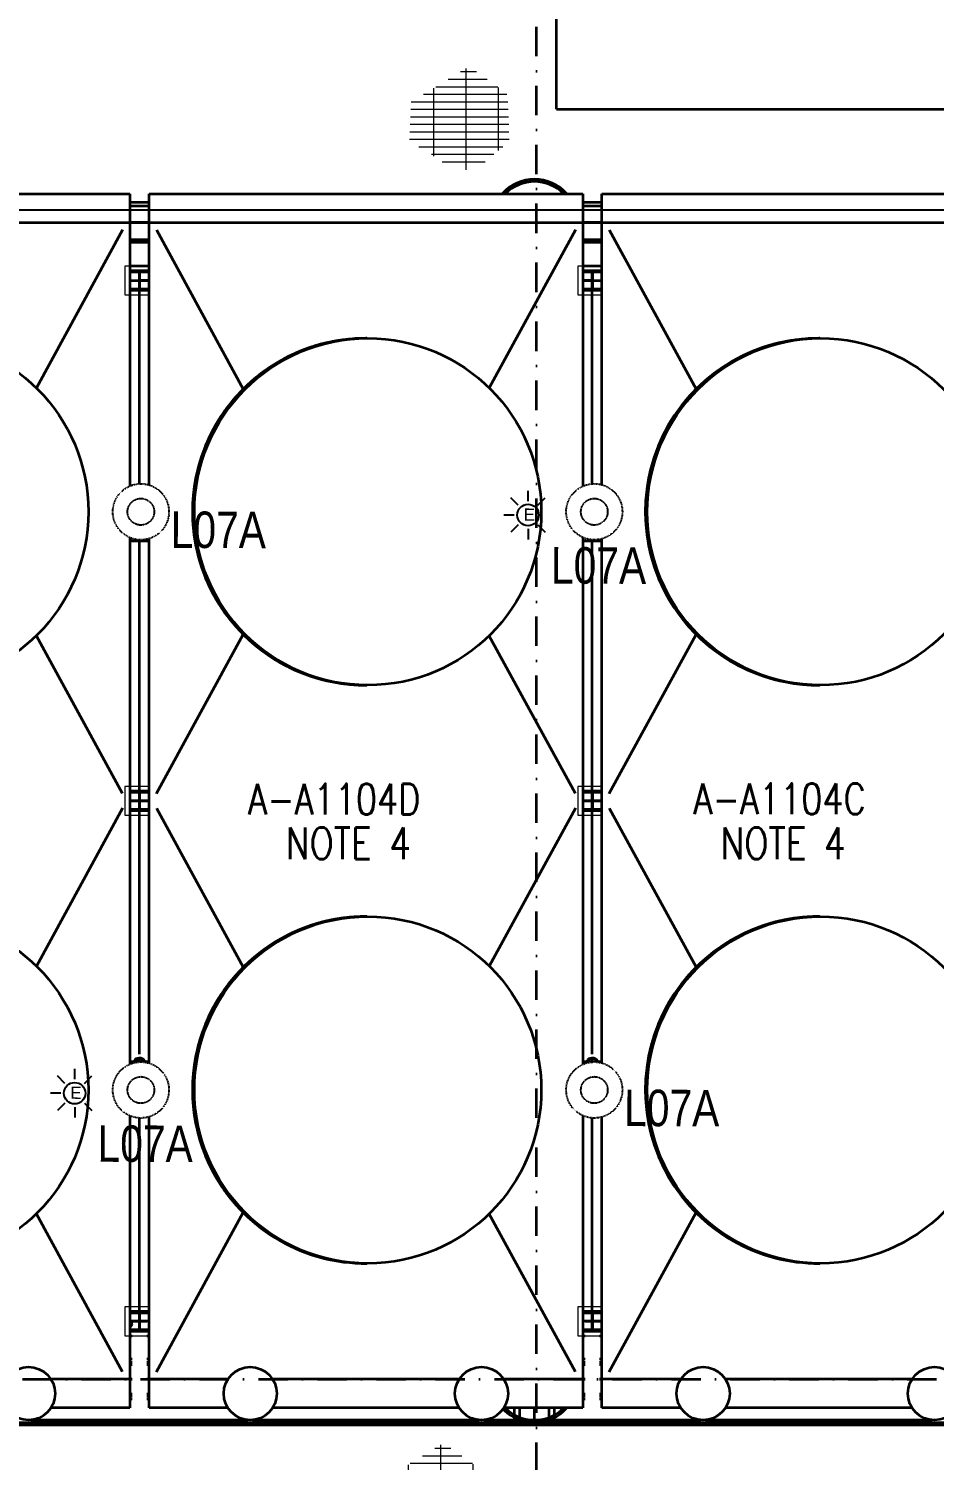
# Model space of a CAD drawing. Header units: inches. Extents: x 3135 to 9031, y -914 to 4011.
# Drawn here: x 4934 to 5310, y 2868 to 3462 of the extents above; entities that cross this region are included whole.
import ezdxf
from ezdxf.enums import TextEntityAlignment as Align

# ---------------------------------------------------------------- set-up
doc = ezdxf.new("R2010")
doc.units = ezdxf.units.IN
doc.header["$MEASUREMENT"] = 0
for name, pattern in [('BORDER2', [22.225044, 6.350013, -3.175006, 6.350013, -3.175006, 0, -3.175006]), ('DASHDOT2', [12.700025, 6.350013, -3.175006, 0, -3.175006]), ('DGN Style 2', [25.56082, 15.336492, -10.224328]), ('HIDDEN2', [0.1875, 0.125, -0.0625])]:
    doc.linetypes.add(name, pattern=pattern)
for name, color, linetype in [('Default', 7, 'Continuous'), ('E-LIGHTING', 41, 'Continuous'), ('TF_P_Equipment', 7, 'Continuous'), ('TF_P_Steel', 7, 'Continuous'), ('TF_S_GRATING', 7, 'Continuous')]:
    doc.layers.add(name, color=color, linetype=linetype)
doc.styles.add('Arial', font='arial.ttf')
doc.styles.add('ROMANS', font='romans.shx')

# ---------------------------------------------------------------- blocks, each defined once
blk = doc.blocks.new('TF_P_ELP_GRATING', base_point=(2.1455, 13.2304))
at = {"layer": 'TF_S_GRATING', "color": 8, "linetype": 'Continuous', "lineweight": 18}
for p, q in [((2.3132, 13.4742), (2.0338, 13.4742)), ((2.19, 13.5229), (2.19, 12.8661)), ((2.4264, 13.3767), (1.8824, 13.3767)), ((2.3698, 13.4254), (1.9637, 13.4254)), ((1.98, 13.4353), (1.98, 12.994)), ((2.4, 13.3994), (2.4, 12.9898)), ((2.4686, 13.3279), (1.8216, 13.3279)), ((2.4669, 13.2792), (1.8237, 13.2792)), ((2.4652, 13.2304), (1.8258, 13.2304)), ((2.4635, 13.1817), (1.8278, 13.1817)), ((2.4618, 13.1329), (1.8299, 13.1329)), ((2.46, 13.0842), (1.832, 13.0842)), ((2.4533, 13.0354), (1.912, 13.0354)), ((2.3956, 12.9867), (1.9921, 12.9867)), ((2.3259, 12.9379), (2.0721, 12.9379)), ((2.2561, 12.8892), (2.1521, 12.8892))]:
    blk.add_line(p, q, dxfattribs=at)
blk = doc.blocks.new('A$Cdd380a1b')
at = {"layer": 'TF_P_Equipment', "color": 8, "linetype": 'Continuous', "lineweight": 35}
for p, q in [((-64.8673, -8.7912), (-63.4611, -8.7912)), ((-63.4611, -8.7912), (-63.4611, -8.8849)), ((-63.3986, -8.7912), (-61.9923, -8.7912)), ((-63.3986, -8.8849), (-63.3986, -8.7912)), ((-61.9923, -8.7912), (-61.9923, -8.8849)), ((-61.9298, -8.8849), (-61.9298, -8.7912)), ((-61.9298, -8.7912), (-60.5236, -8.7912)), ((-64.8673, -8.8849), (-63.4611, -8.8849)), ((-63.4846, -8.9086), (-63.7642, -9.4206)), ((-63.4611, -8.8849), (-63.4611, -12.6349)), ((-63.3986, -8.8849), (-61.9923, -8.8849)), ((-63.3986, -12.6349), (-63.3986, -8.8849)), ((-63.375, -8.9086), (-63.0932, -9.4247)), ((-62.0158, -8.9086), (-62.2955, -9.4206)), ((-61.9923, -8.8849), (-61.9923, -12.6349)), ((-61.9298, -12.6349), (-61.9298, -8.8849)), ((-61.9298, -8.8849), (-60.5236, -8.8849)), ((-61.9063, -8.9086), (-61.6244, -9.4247)), ((-63.3986, -9.0256), (-63.4611, -9.0256)), ((-63.3986, -9.0256), (-63.4611, -9.0256)), ((-61.9298, -9.0256), (-61.9923, -9.0256)), ((-61.9298, -9.0256), (-61.9923, -9.0256)), ((-63.4846, -10.7363), (-63.7642, -10.2243)), ((-63.375, -10.7363), (-63.0932, -10.2202)), ((-62.0158, -10.7363), (-62.2955, -10.2243)), ((-61.9063, -10.7363), (-61.6244, -10.2202)), ((-63.4846, -10.7836), (-63.7642, -11.2956)), ((-63.375, -10.7836), (-63.0932, -11.2997)), ((-62.0158, -10.7836), (-62.2955, -11.2956)), ((-61.9063, -10.7836), (-61.6244, -11.2997)), ((-63.4846, -12.6113), (-63.7642, -12.0993)), ((-63.375, -12.6113), (-63.0932, -12.0952)), ((-62.0158, -12.6113), (-62.2955, -12.0993)), ((-61.9063, -12.6113), (-61.6244, -12.0952)), ((-63.4611, -12.4943), (-63.4536, -12.4943)), ((-63.4611, -12.4943), (-63.4536, -12.4943)), ((-63.4061, -12.4943), (-63.3986, -12.4943)), ((-63.4061, -12.4943), (-63.3986, -12.4943)), ((-61.9923, -12.4943), (-61.9848, -12.4943)), ((-61.9923, -12.4943), (-61.9848, -12.4943)), ((-61.9373, -12.4943), (-61.9298, -12.4943)), ((-61.9373, -12.4943), (-61.9298, -12.4943)), ((-63.4611, -12.6349), (-63.717, -12.6349)), ((-63.4611, -12.6349), (-63.4611, -12.7287)), ((-63.1427, -12.6349), (-63.3986, -12.6349)), ((-63.3986, -12.7287), (-63.3986, -12.6349)), ((-62.3927, -12.6349), (-62.9982, -12.6349)), ((-61.9923, -12.6349), (-62.2482, -12.6349)), ((-61.9923, -12.6349), (-61.9923, -12.7287)), ((-61.674, -12.6349), (-61.9298, -12.6349)), ((-61.9298, -12.7287), (-61.9298, -12.6349)), ((-60.924, -12.6349), (-61.5295, -12.6349)), ((-63.4611, -12.7287), (-63.717, -12.7287)), ((-63.1427, -12.7287), (-63.3986, -12.7287)), ((-62.3927, -12.7287), (-62.9982, -12.7287)), ((-61.9923, -12.7287), (-62.2482, -12.7287)), ((-61.674, -12.7287), (-61.9298, -12.7287)), ((-60.924, -12.7287), (-61.5295, -12.7287))]:
    blk.add_line(p, q, dxfattribs=at)
at = {"layer": 'TF_P_Equipment', "color": 8, "linetype": 'HIDDEN2', "lineweight": 18}
for p, q in [((-63.4767, -9.0256), (-63.4767, -9.1193)), ((-63.4767, -9.0256), (-63.4767, -9.1193)), ((-63.4611, -9.0256), (-63.4767, -9.0256)), ((-63.4611, -9.0256), (-63.4767, -9.0256)), ((-62.008, -9.0256), (-62.008, -9.1193)), ((-62.008, -9.0256), (-62.008, -9.1193)), ((-61.9923, -9.0256), (-62.008, -9.0256)), ((-61.9923, -9.0256), (-62.008, -9.0256)), ((-63.4767, -9.1193), (-63.3986, -9.1193)), ((-63.4767, -9.1193), (-63.3986, -9.1193)), ((-62.008, -9.1193), (-61.9298, -9.1193)), ((-62.008, -9.1193), (-61.9298, -9.1193)), ((-63.4767, -10.7131), (-63.4767, -10.8068)), ((-63.4767, -10.7131), (-63.4767, -10.8068)), ((-63.3986, -10.7131), (-63.4767, -10.7131)), ((-63.3986, -10.7131), (-63.4767, -10.7131)), ((-62.008, -10.7131), (-62.008, -10.8068)), ((-62.008, -10.7131), (-62.008, -10.8068)), ((-61.9298, -10.7131), (-62.008, -10.7131)), ((-61.9298, -10.7131), (-62.008, -10.7131)), ((-63.4767, -10.8068), (-63.3986, -10.8068)), ((-63.4767, -10.8068), (-63.3986, -10.8068)), ((-62.008, -10.8068), (-61.9298, -10.8068)), ((-62.008, -10.8068), (-61.9298, -10.8068)), ((-63.4767, -12.4006), (-63.4767, -12.4943)), ((-63.4767, -12.4006), (-63.4767, -12.4943)), ((-63.3986, -12.4006), (-63.4767, -12.4006)), ((-63.3986, -12.4006), (-63.4767, -12.4006)), ((-62.008, -12.4006), (-62.008, -12.4943)), ((-62.008, -12.4006), (-62.008, -12.4943)), ((-61.9298, -12.4006), (-62.008, -12.4006)), ((-61.9298, -12.4006), (-62.008, -12.4006)), ((-63.4767, -12.4943), (-63.4611, -12.4943)), ((-63.4767, -12.4943), (-63.4611, -12.4943)), ((-63.4536, -12.4943), (-63.4061, -12.4943)), ((-63.4536, -12.4943), (-63.4061, -12.4943)), ((-62.008, -12.4943), (-61.9923, -12.4943)), ((-62.008, -12.4943), (-61.9923, -12.4943)), ((-61.9848, -12.4943), (-61.9373, -12.4943)), ((-61.9848, -12.4943), (-61.9373, -12.4943))]:
    blk.add_line(p, q, dxfattribs=at)
at = {"layer": 'TF_P_Equipment', "color": 8, "linetype": 'Continuous', "lineweight": 35}
for centre, radius in [((-64.1578, -9.8224), 0.5625), ((-64.1578, -9.8224), 0.5625), ((-62.6891, -9.8224), 0.5625), ((-62.6891, -9.8224), 0.5625), ((-61.2203, -9.8224), 0.5625), ((-61.2203, -9.8224), 0.5625), ((-64.1578, -11.6974), 0.5625), ((-64.1578, -11.6974), 0.5625), ((-62.6891, -11.6974), 0.5625), ((-62.6891, -11.6974), 0.5625), ((-61.2203, -11.6974), 0.5625), ((-61.2203, -11.6974), 0.5625), ((-63.7892, -12.6818), 0.0861), ((-63.0705, -12.6818), 0.0861), ((-62.3205, -12.6818), 0.0861), ((-61.6017, -12.6818), 0.0861), ((-60.8517, -12.6818), 0.0861)]:
    blk.add_circle(centre, radius, dxfattribs=at)
for centre, start, end in [((-62.6954, -9.8224), 89.6749, 270.3251), ((-62.6954, -9.8224), 90, 270.3251), ((-62.6954, -9.8224), 89.6749, 135), ((-62.6954, -9.8224), 89.6749, 90), ((-61.2267, -9.8224), 89.6749, 270.3251), ((-61.2267, -9.8224), 90, 270.3251), ((-61.2267, -9.8224), 89.6749, 135), ((-61.2267, -9.8224), 89.6749, 90), ((-62.6954, -9.8224), 135, 225), ((-61.2267, -9.8224), 135, 225), ((-62.6954, -9.8224), 225, 270.3251), ((-61.2267, -9.8224), 225, 270.3251), ((-62.6954, -11.6974), 89.6749, 270.3251), ((-62.6954, -11.6974), 90, 270.3251), ((-62.6954, -11.6974), 89.6749, 135), ((-62.6954, -11.6974), 89.6749, 90), ((-61.2267, -11.6974), 89.6749, 270.3251), ((-61.2267, -11.6974), 90, 270.3251), ((-61.2267, -11.6974), 89.6749, 135), ((-61.2267, -11.6974), 89.6749, 90), ((-62.6954, -11.6974), 135, 225), ((-61.2267, -11.6974), 135, 225), ((-62.6954, -11.6974), 225, 270.3251), ((-61.2267, -11.6974), 225, 270.3251)]:
    blk.add_arc(centre, 0.5625, start, end, dxfattribs=at)
at = {"layer": 'TF_P_Steel', "color": 8, "linetype": 'Continuous', "lineweight": 35}
for p, q in [((-62.0774, -8.5173), (-62.0774, -5.1349)), ((-62.0774, -8.5173), (-62.0774, -7.299)), ((-62.0774, -8.5173), (-54.6756, -8.5173)), ((-63.3986, -8.8201), (-63.4611, -8.8201)), ((-61.9298, -8.8201), (-61.9923, -8.8201)), ((-63.4611, -8.8303), (-63.3986, -8.8303)), ((-61.9923, -8.8303), (-61.9298, -8.8303)), ((-63.4611, -8.9396), (-63.3986, -8.9396)), ((-63.3986, -8.9498), (-63.4611, -8.9498)), ((-61.9923, -8.9396), (-61.9298, -8.9396)), ((-61.9298, -8.9498), (-61.9923, -8.9498)), ((-63.3986, -9.0407), (-63.4611, -9.0407)), ((-63.4611, -9.0411), (-63.3986, -9.0411)), ((-63.4611, -9.0446), (-63.431, -9.0446)), ((-63.431, -9.0446), (-63.431, -9.1003)), ((-63.3986, -9.0411), (-63.4298, -9.0411)), ((-63.4298, -9.1038), (-63.4298, -9.0411)), ((-63.4286, -9.1003), (-63.4286, -9.0446)), ((-63.4286, -9.0446), (-63.3986, -9.0446)), ((-61.9298, -9.0407), (-61.9923, -9.0407)), ((-61.9611, -9.0411), (-61.9923, -9.0411)), ((-61.9923, -9.0411), (-61.9298, -9.0411)), ((-61.9923, -9.0446), (-61.9623, -9.0446)), ((-61.9623, -9.0446), (-61.9623, -9.1003)), ((-61.9611, -9.0411), (-61.9611, -9.1038)), ((-61.9611, -9.0411), (-61.9298, -9.0411)), ((-61.9611, -9.1038), (-61.9611, -9.0411)), ((-61.9599, -9.1003), (-61.9599, -9.0446)), ((-61.9599, -9.0446), (-61.9298, -9.0446)), ((-63.4611, -9.0724), (-63.3986, -9.0724)), ((-61.9923, -9.0724), (-61.9298, -9.0724)), ((-63.431, -9.1003), (-63.4611, -9.1003)), ((-63.4611, -9.1038), (-63.3986, -9.1038)), ((-63.4611, -9.1042), (-63.3986, -9.1042)), ((-63.3986, -9.1038), (-63.4298, -9.1038)), ((-63.3986, -9.1003), (-63.4286, -9.1003)), ((-61.9623, -9.1003), (-61.9923, -9.1003)), ((-61.9611, -9.1038), (-61.9923, -9.1038)), ((-61.9923, -9.1038), (-61.9298, -9.1038)), ((-61.9923, -9.1042), (-61.9298, -9.1042)), ((-61.9611, -9.1038), (-61.9298, -9.1038)), ((-61.9298, -9.1003), (-61.9599, -9.1003)), ((-63.3986, -9.9162), (-63.4611, -9.9162)), ((-63.4611, -9.9162), (-63.3986, -9.9162)), ((-61.9298, -9.9162), (-61.9923, -9.9162)), ((-61.9923, -9.9162), (-61.9298, -9.9162)), ((-63.3986, -10.7282), (-63.4611, -10.7282)), ((-63.4611, -10.7286), (-63.3986, -10.7286)), ((-63.4611, -10.7321), (-63.431, -10.7321)), ((-63.4611, -10.7599), (-63.3986, -10.7599)), ((-63.3986, -10.7599), (-63.4611, -10.7599)), ((-63.431, -10.7321), (-63.431, -10.7878)), ((-63.4298, -10.7913), (-63.4298, -10.7286)), ((-63.3986, -10.7286), (-63.4298, -10.7286)), ((-63.4286, -10.7878), (-63.4286, -10.7321)), ((-63.4286, -10.7321), (-63.3986, -10.7321)), ((-61.9298, -10.7282), (-61.9923, -10.7282)), ((-61.9611, -10.7286), (-61.9923, -10.7286)), ((-61.9923, -10.7286), (-61.9298, -10.7286)), ((-61.9923, -10.7321), (-61.9623, -10.7321)), ((-61.9923, -10.7599), (-61.9298, -10.7599)), ((-61.9298, -10.7599), (-61.9923, -10.7599)), ((-61.9623, -10.7321), (-61.9623, -10.7878)), ((-61.9611, -10.7286), (-61.9611, -10.7913)), ((-61.9611, -10.7913), (-61.9611, -10.7286)), ((-61.9611, -10.7286), (-61.9298, -10.7286)), ((-61.9599, -10.7321), (-61.9298, -10.7321)), ((-61.9599, -10.7878), (-61.9599, -10.7321)), ((-63.431, -10.7878), (-63.4611, -10.7878)), ((-63.4611, -10.7913), (-63.3986, -10.7913)), ((-63.4611, -10.7917), (-63.3986, -10.7917)), ((-63.3986, -10.7913), (-63.4298, -10.7913)), ((-63.3986, -10.7878), (-63.4286, -10.7878)), ((-61.9623, -10.7878), (-61.9923, -10.7878)), ((-61.9611, -10.7913), (-61.9923, -10.7913)), ((-61.9923, -10.7913), (-61.9298, -10.7913)), ((-61.9923, -10.7917), (-61.9298, -10.7917)), ((-61.9611, -10.7913), (-61.9298, -10.7913)), ((-61.9298, -10.7878), (-61.9599, -10.7878)), ((-63.4611, -11.6064), (-63.3986, -11.6064)), ((-63.3986, -11.6064), (-63.4611, -11.6064)), ((-61.9923, -11.6064), (-61.9298, -11.6064)), ((-61.9298, -11.6064), (-61.9923, -11.6064)), ((-63.3986, -12.4157), (-63.4611, -12.4157)), ((-63.4611, -12.4196), (-63.431, -12.4196)), ((-63.431, -12.4196), (-63.431, -12.4753)), ((-63.4298, -12.4788), (-63.4298, -12.4161)), ((-63.3986, -12.4161), (-63.4298, -12.4161)), ((-63.4286, -12.4196), (-63.3986, -12.4196)), ((-63.4286, -12.4753), (-63.4286, -12.4196)), ((-61.9298, -12.4157), (-61.9923, -12.4157)), ((-61.9611, -12.4161), (-61.9923, -12.4161)), ((-61.9923, -12.4196), (-61.9623, -12.4196)), ((-61.9623, -12.4196), (-61.9623, -12.4753)), ((-61.9611, -12.4788), (-61.9611, -12.4161)), ((-61.9611, -12.4161), (-61.9298, -12.4161)), ((-61.9611, -12.4161), (-61.9611, -12.4788)), ((-61.9599, -12.4753), (-61.9599, -12.4196)), ((-61.9599, -12.4196), (-61.9298, -12.4196)), ((-63.3986, -12.4474), (-63.4611, -12.4474)), ((-63.431, -12.4753), (-63.4611, -12.4753)), ((-63.4611, -12.4792), (-63.3986, -12.4792)), ((-63.4536, -12.4474), (-63.4061, -12.4474)), ((-63.3986, -12.4788), (-63.4298, -12.4788)), ((-63.3986, -12.4753), (-63.4286, -12.4753)), ((-61.9298, -12.4474), (-61.9923, -12.4474)), ((-61.9623, -12.4753), (-61.9923, -12.4753)), ((-61.9611, -12.4788), (-61.9923, -12.4788)), ((-61.9923, -12.4792), (-61.9298, -12.4792)), ((-61.9848, -12.4474), (-61.9373, -12.4474)), ((-61.9611, -12.4788), (-61.9298, -12.4788)), ((-61.9298, -12.4753), (-61.9599, -12.4753)), ((-63.4536, -12.5701), (-63.4611, -12.5701)), ((-63.4611, -12.5803), (-63.4536, -12.5803)), ((-63.3986, -12.5701), (-63.4061, -12.5701)), ((-63.4061, -12.5803), (-63.3986, -12.5803)), ((-61.9848, -12.5701), (-61.9923, -12.5701)), ((-61.9923, -12.5803), (-61.9848, -12.5803)), ((-61.9298, -12.5701), (-61.9373, -12.5701)), ((-61.9373, -12.5803), (-61.9298, -12.5803)), ((-63.4611, -12.5873), (-63.4536, -12.5873)), ((-63.4061, -12.5873), (-63.3986, -12.5873)), ((-61.9923, -12.5873), (-61.9848, -12.5873)), ((-61.9373, -12.5873), (-61.9298, -12.5873)), ((-63.4611, -12.6826), (-63.4536, -12.6826)), ((-63.4611, -12.6896), (-63.4536, -12.6896)), ((-63.4536, -12.6998), (-63.4611, -12.6998)), ((-63.4061, -12.6826), (-63.3986, -12.6826)), ((-63.4061, -12.6896), (-63.3986, -12.6896)), ((-63.3986, -12.6998), (-63.4061, -12.6998)), ((-61.9923, -12.6826), (-61.9848, -12.6826)), ((-61.9923, -12.6896), (-61.9848, -12.6896)), ((-61.9848, -12.6998), (-61.9923, -12.6998)), ((-61.9373, -12.6826), (-61.9298, -12.6826)), ((-61.9373, -12.6896), (-61.9298, -12.6896)), ((-61.9298, -12.6998), (-61.9373, -12.6998)), ((-62.2134, -12.7676), (-62.2134, -12.7287)), ((-62.1962, -12.7676), (-62.1962, -12.7287)), ((-62.1009, -12.7676), (-62.1009, -12.7287)), ((-62.0837, -12.7676), (-62.0837, -12.7287)), ((-66.3673, -12.7835), (-54.6486, -12.7835)), ((-63.7818, -12.7676), (-63.0779, -12.7676)), ((-63.0631, -12.7676), (-62.3279, -12.7676)), ((-62.3131, -12.7676), (-61.6091, -12.7676)), ((-61.5943, -12.7676), (-60.8591, -12.7676))]:
    blk.add_line(p, q, dxfattribs=at)
at = {"layer": 'TF_P_Steel', "color": 8, "linetype": 'DASHDOT2', "lineweight": 35}
for p, q in [((-63.4611, -8.8849), (-63.3986, -8.8849)), ((-63.3986, -8.8849), (-63.4611, -8.8849)), ((-61.9923, -8.8849), (-61.9298, -8.8849)), ((-61.9298, -8.8849), (-61.9923, -8.8849)), ((-63.4611, -9.0724), (-63.3986, -9.0724)), ((-63.3986, -9.0724), (-63.4298, -9.0724)), ((-63.4298, -9.9162), (-63.4298, -9.0724)), ((-61.9611, -9.0724), (-61.9923, -9.0724)), ((-61.9923, -9.0724), (-61.9298, -9.0724)), ((-61.9611, -9.9162), (-61.9611, -9.0724)), ((-61.9611, -9.0724), (-61.9298, -9.0724)), ((-63.4298, -10.7599), (-63.4298, -9.9162)), ((-61.9611, -10.7599), (-61.9611, -9.9162)), ((-63.4611, -10.7599), (-63.3986, -10.7599)), ((-63.3986, -10.7599), (-63.4298, -10.7599)), ((-63.4298, -11.5815), (-63.4298, -10.7599)), ((-61.9611, -10.7599), (-61.9923, -10.7599)), ((-61.9923, -10.7599), (-61.9298, -10.7599)), ((-61.9611, -10.7599), (-61.9298, -10.7599)), ((-61.9611, -11.5815), (-61.9611, -10.7599)), ((-63.4298, -11.6064), (-63.4298, -11.5961)), ((-63.4298, -11.6168), (-63.4298, -11.6064)), ((-61.9611, -11.6064), (-61.9611, -11.5961)), ((-61.9611, -11.6168), (-61.9611, -11.6064)), ((-63.4298, -12.4474), (-63.4298, -11.6312)), ((-61.9611, -12.4474), (-61.9611, -11.6312)), ((-63.3986, -12.4474), (-63.4298, -12.4474)), ((-61.9611, -12.4474), (-61.9923, -12.4474)), ((-61.9611, -12.4474), (-61.9298, -12.4474)), ((-63.4611, -12.6349), (-63.4536, -12.6349)), ((-63.4611, -12.6349), (-63.4536, -12.6349)), ((-63.4536, -12.6349), (-63.4611, -12.6349)), ((-63.4061, -12.6349), (-63.3986, -12.6349)), ((-63.4061, -12.6349), (-63.3986, -12.6349)), ((-63.3986, -12.6349), (-63.4061, -12.6349)), ((-61.9923, -12.6349), (-61.9848, -12.6349)), ((-61.9923, -12.6349), (-61.9848, -12.6349)), ((-61.9848, -12.6349), (-61.9923, -12.6349)), ((-61.9373, -12.6349), (-61.9298, -12.6349)), ((-61.9373, -12.6349), (-61.9298, -12.6349)), ((-61.9298, -12.6349), (-61.9373, -12.6349)), ((-62.1486, -12.7676), (-62.1486, -12.7287)), ((-62.1486, -12.7676), (-62.1486, -12.7287)), ((-66.3673, -12.7756), (-54.6486, -12.7756))]:
    blk.add_line(p, q, dxfattribs=at)
at = {"layer": 'TF_P_Steel', "color": 8, "linetype": 'DASHDOT2', "lineweight": 35, "ltscale": 0.015}
for points in [[(-62.1422, -17.335), (-62.1422, -5.1349)], [(-76.4334, -8.8849), (-54.6422, -8.8849)], [(-76.4334, -12.6349), (-54.6422, -12.6349)]]:
    blk.add_lwpolyline(points, dxfattribs=at)
at = {"layer": 'TF_P_Steel', "color": 8, "linetype": 'Continuous', "lineweight": 35}
for centre, radius, start, end in [((-62.1486, -8.8849), 0.1407, 41.7767, 138.2233), ((-62.1486, -8.8849), 0.133, 44.8085, 135.1915), ((-62.1486, -12.6349), 0.1407, 223.6104, 250.5391), ((-62.1486, -12.6349), 0.133, 224.8085, 265.8437), ((-62.1486, -12.6349), 0.133, 274.1563, 315.1915), ((-62.1486, -12.6349), 0.1407, 289.4609, 318.2233)]:
    blk.add_arc(centre, radius, start, end, dxfattribs=at)
for centre, major_axis, ratio, start_param, end_param in [((-63.4298, -11.6064), (-0.0176, 0), 0.70597, 5.750169, 6.283185), ((-63.4298, -11.6064), (-0.0176, 0), 0.708246, 0, 3.141593), ((-63.4298, -11.6064), (0.0176, 0), 0.70597, 0, 2.608576), ((-63.4298, -11.6064), (-0.0146, 0), 0.70597, 5.750169, 6.283185), ((-63.4298, -11.6064), (-0.0146, 0), 0.708246, 0, 3.141593), ((-63.4298, -11.6064), (0.0146, 0), 0.70597, 0, 2.608576), ((-61.9611, -11.6064), (-0.0176, 0), 0.70597, 5.750169, 6.283185), ((-61.9611, -11.6064), (-0.0176, 0), 0.708246, 0, 3.141593), ((-61.9611, -11.6064), (0.0176, 0), 0.70597, 0, 2.608576), ((-61.9611, -11.6064), (-0.0146, 0), 0.70597, 5.750169, 6.283185), ((-61.9611, -11.6064), (-0.0146, 0), 0.708246, 0, 3.141593), ((-61.9611, -11.6064), (0.0146, 0), 0.70597, 0, 2.608576), ((-63.4611, -12.4474), (0, -0.0146), 0.506201, 0, 1.570796), ((-63.4611, -12.4474), (0, -0.0176), 0.506201, 0, 1.002614)]:
    blk.add_ellipse(centre, major_axis=major_axis, ratio=ratio, start_param=start_param, end_param=end_param, dxfattribs=at)
at = {"layer": 'Default', "color": 8, "linetype": 'Continuous', "lineweight": 35, "xscale": -0.5, "yscale": 0.5, "zscale": 0.5, "rotation": 180}
for p in [(-62.3921, -8.5669), (-62.4749, -13.0307)]:
    blk.add_blockref('TF_P_ELP_GRATING', p, dxfattribs=at)
at = {"layer": 'Default', "color": 8, "style": 'ROMANS', "width": 0.8}
for s, p in [('A-A1104D', (-62.798, -10.7545)), ('A-A1104C', (-61.3536, -10.7534))]:
    blk.add_text(s, height=0.1, dxfattribs=at).set_placement(p, align=Align.MIDDLE_CENTER)
blk = doc.blocks.new('*U40')
at = {"color": 8}
blk.add_wipeout([(11.65, 0.01), (11.63, 0.74), (11.56, 1.47), (11.45, 2.19), (11.29, 2.9), (11.08, 3.61), (10.83, 4.3), (10.54, 4.97), (10.21, 5.62), (9.84, 6.25), (9.42, 6.86), (8.97, 7.43), (8.49, 7.98), (7.97, 8.5), (7.42, 8.98), (6.84, 9.43), (6.24, 9.84), (5.61, 10.22), (4.96, 10.55), (4.28, 10.84), (3.59, 11.09), (2.89, 11.29), (2.18, 11.45), (1.45, 11.56), (0.72, 11.63), (-0.01, 11.65), (-0.74, 11.63), (-1.47, 11.56), (-2.19, 11.45), (-2.9, 11.29), (-3.61, 11.08), (-4.3, 10.83), (-4.97, 10.54), (-5.62, 10.21), (-6.25, 9.84), (-6.86, 9.42), (-7.43, 8.97), (-7.98, 8.49), (-8.5, 7.97), (-8.98, 7.42), (-9.43, 6.84), (-9.84, 6.24), (-10.22, 5.61), (-10.55, 4.96), (-10.84, 4.28), (-11.09, 3.59), (-11.29, 2.89), (-11.45, 2.18), (-11.56, 1.45), (-11.63, 0.72), (-11.65, -0.01), (-11.63, -0.74), (-11.56, -1.47), (-11.45, -2.19), (-11.29, -2.9), (-11.08, -3.61), (-10.83, -4.3), (-10.54, -4.97), (-10.21, -5.62), (-9.84, -6.25), (-9.42, -6.86), (-8.97, -7.43), (-8.49, -7.98), (-7.97, -8.5), (-7.42, -8.98), (-6.84, -9.43), (-6.24, -9.84), (-5.61, -10.22), (-4.96, -10.55), (-4.28, -10.84), (-3.59, -11.09), (-2.89, -11.29), (-2.18, -11.45), (-1.45, -11.56), (-0.72, -11.63), (0.01, -11.65), (0.74, -11.63), (1.47, -11.56), (2.19, -11.45), (2.9, -11.29), (3.61, -11.08), (4.3, -10.83), (4.97, -10.54), (5.62, -10.21), (6.25, -9.84), (6.86, -9.42), (7.43, -8.97), (7.98, -8.49), (8.5, -7.97), (8.98, -7.42), (9.43, -6.84), (9.84, -6.24), (10.22, -5.61), (10.55, -4.96), (10.84, -4.28), (11.09, -3.59), (11.29, -2.89), (11.45, -2.18), (11.56, -1.45), (11.63, -0.72)], dxfattribs=at)
at = {"color": 4, "linetype": 'DGN Style 2', "ltscale": 0.005}
blk.add_circle((0, 0), 11.65, dxfattribs=at)
at = {"color": 4, "linetype": 'DGN Style 2', "ltscale": 0.01}
blk.add_circle((0, 0), 5.54, dxfattribs=at)
at = {"color": 4, "insert": (12.41, 0.17), "char_height": 15.1528, "attachment_point": 1, "rotation": 359.77523, "style": 'Arial'}
blk.add_mtext_dynamic_manual_height_columns('{\\W0.8;L07A}', width=189.5784, gutter_width=0.206, heights=[0], dxfattribs=at)
blk = doc.blocks.new('L07A - E')
at = {"color": 3}
for points in [[(-27.48, 4.43), (-27.48, 8.76)], [(-31.55, 2.74), (-34.62, 5.81)], [(-23.41, 2.74), (-20.34, 5.81)], [(-33.24, -1.34), (-37.58, -1.34)], [(-31.55, -5.41), (-34.62, -8.48)], [(-23.41, -5.41), (-20.34, -8.48)], [(-27.48, -7.1), (-27.48, -11.44)], [(-27.48, -7.1), (-27.48, -11.44)]]:
    blk.add_lwpolyline(points, dxfattribs=at)
blk.add_circle((-27.48, -1.34), 4.47, dxfattribs=at)
at = {"color": 4, "insert": (-29.31, 1.37), "char_height": 5.03, "attachment_point": 1, "rotation": 359.77523, "style": 'Arial'}
blk.add_mtext_dynamic_manual_height_columns('E', width=62.9163, gutter_width=0.0684, heights=[0], dxfattribs=at)
at = {"color": 8}
blk.add_wipeout([(11.65, 0.01), (11.63, 0.74), (11.56, 1.47), (11.45, 2.19), (11.29, 2.9), (11.08, 3.61), (10.83, 4.3), (10.54, 4.97), (10.21, 5.62), (9.84, 6.25), (9.42, 6.86), (8.97, 7.43), (8.49, 7.98), (7.97, 8.5), (7.42, 8.98), (6.84, 9.43), (6.24, 9.84), (5.61, 10.22), (4.96, 10.55), (4.28, 10.84), (3.59, 11.09), (2.89, 11.29), (2.18, 11.45), (1.45, 11.56), (0.72, 11.63), (-0.01, 11.65), (-0.74, 11.63), (-1.47, 11.56), (-2.19, 11.45), (-2.9, 11.29), (-3.61, 11.08), (-4.3, 10.83), (-4.97, 10.54), (-5.62, 10.21), (-6.25, 9.84), (-6.86, 9.42), (-7.43, 8.97), (-7.98, 8.49), (-8.5, 7.97), (-8.98, 7.42), (-9.43, 6.84), (-9.84, 6.24), (-10.22, 5.61), (-10.55, 4.96), (-10.84, 4.28), (-11.09, 3.59), (-11.29, 2.89), (-11.45, 2.18), (-11.56, 1.45), (-11.63, 0.72), (-11.65, -0.01), (-11.63, -0.74), (-11.56, -1.47), (-11.45, -2.19), (-11.29, -2.9), (-11.08, -3.61), (-10.83, -4.3), (-10.54, -4.97), (-10.21, -5.62), (-9.84, -6.25), (-9.42, -6.86), (-8.97, -7.43), (-8.49, -7.98), (-7.97, -8.5), (-7.42, -8.98), (-6.84, -9.43), (-6.24, -9.84), (-5.61, -10.22), (-4.96, -10.55), (-4.28, -10.84), (-3.59, -11.09), (-2.89, -11.29), (-2.18, -11.45), (-1.45, -11.56), (-0.72, -11.63), (0.01, -11.65), (0.74, -11.63), (1.47, -11.56), (2.19, -11.45), (2.9, -11.29), (3.61, -11.08), (4.3, -10.83), (4.97, -10.54), (5.62, -10.21), (6.25, -9.84), (6.86, -9.42), (7.43, -8.97), (7.98, -8.49), (8.5, -7.97), (8.98, -7.42), (9.43, -6.84), (9.84, -6.24), (10.22, -5.61), (10.55, -4.96), (10.84, -4.28), (11.09, -3.59), (11.29, -2.89), (11.45, -2.18), (11.56, -1.45), (11.63, -0.72)], dxfattribs=at)
at = {"color": 4, "linetype": 'DGN Style 2', "ltscale": 0.005}
blk.add_circle((0, 0), 11.65, dxfattribs=at)
at = {"color": 4, "linetype": 'DGN Style 2', "ltscale": 0.01}
blk.add_circle((0, 0), 5.54, dxfattribs=at)
at = {"color": 4, "insert": (-17.96, -14.64), "char_height": 15.1528, "attachment_point": 1, "rotation": 359.77523, "style": 'Arial'}
blk.add_mtext_dynamic_manual_height_columns('{\\W0.8;L07A}', width=189.5784, gutter_width=0.206, heights=[0], dxfattribs=at)

msp = doc.modelspace()

# ---------------------------------------------------------------- block references
at = {"xscale": 128, "yscale": 128, "zscale": 128}
msp.add_blockref('A$Cdd380a1b', (13098.63, 4518.8), dxfattribs=at)

# ---------------------------------------------------------------- next in the draw order: linework, layer by layer
at = {"color": 0}
msp.add_lwpolyline([(5606.87, 3499.81), (5606.87, 3463.65), (6165.06, 3463.65), (6165.06, 3386.67), (4672.89, 3386.67), (4672.89, 3594.77), (5606.87, 3594.77), (5606.87, 3527.53)], dxfattribs=at)

# ---------------------------------------------------------------- next in the draw order: block references
at = {"layer": 'E-LIGHTING', "color": 3}
for p in [(4980.21, 3261.52), (5168.43, 3021.52)]:
    msp.add_blockref('*U40', p, dxfattribs=at)
at = {"layer": 'E-LIGHTING', "color": 3, "linetype": 'BORDER2'}
for p in [(5168.43, 3261.52), (4980.21, 3021.52)]:
    msp.add_blockref('L07A - E', p, dxfattribs=at)

# ---------------------------------------------------------------- next in the draw order: texts
at = {"layer": 'Default', "color": 4, "style": 'ROMANS', "width": 0.8}
for p in [(5066.34, 3123.94), (5246.81, 3123.94)]:
    msp.add_text('NOTE 4', height=13.2, dxfattribs=at).set_placement(p, align=Align.MIDDLE_CENTER)

doc.saveas('drawing.dxf')
